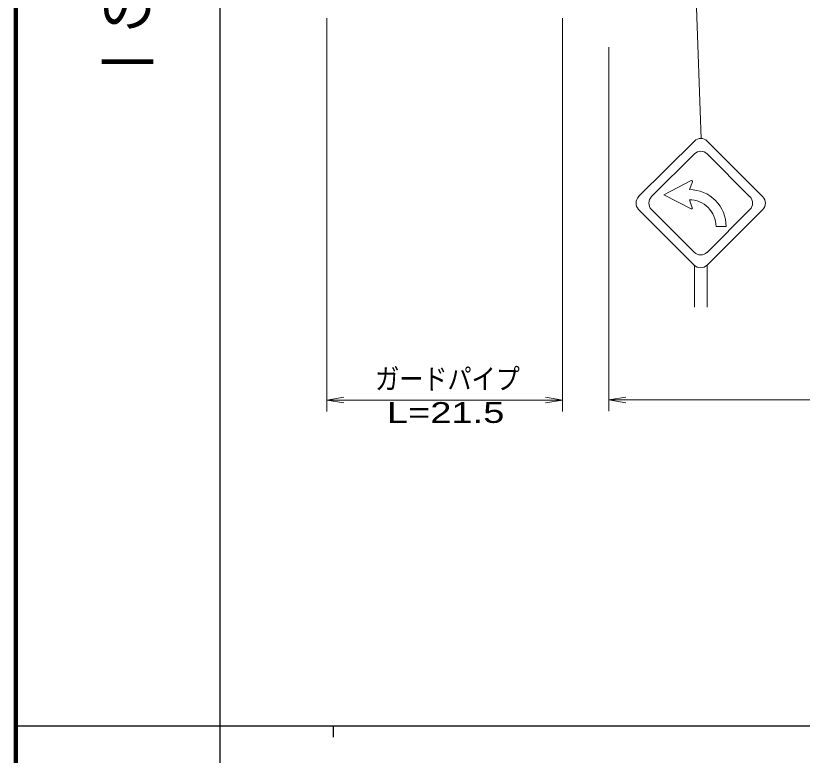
# Model space of a CAD drawing. Units: millimetres, scale not verified. Extents: x 40000 to 680000, y 20000 to 380000.
# Drawn here: x 40000 to 109342, y 202409 to 267624 of the extents above; entities that cross this region are included whole.
import ezdxf
from ezdxf.enums import TextEntityAlignment as Align

# ---------------------------------------------------------------- set-up
doc = ezdxf.new("R2010")
doc.units = ezdxf.units.MM
doc.header["$LTSCALE"] = 1000
for name, color, linetype, lineweight in [('M-STR-HTXT', 7, 'Continuous', 13), ('M-STR-STRC', 7, 'Continuous', 13), ('M-TTL', 2, 'Continuous', 140), ('M-TTL-BAND', 7, 'Continuous', 25)]:
    doc.layers.add(name, color=color, linetype=linetype, lineweight=lineweight)
doc.styles.add('@ＭＳ ゴシック', font='')
doc.styles.add('ＭＳ Ｐゴシック', font='')
doc.styles.get('@ＭＳ ゴシック').set_extended_font_data('@MS Gothic')
doc.styles.get('ＭＳ Ｐゴシック').set_extended_font_data('MS PGothic')

# ---------------------------------------------------------------- blocks, each defined once
blk = doc.blocks.new('open_arrow')
at = {"color": 0, "linetype": 'Continuous', "lineweight": -2}
blk.add_lwpolyline([(7.5, 1.25), (0, 0), (7.5, -1.25)], dxfattribs=at)

msp = doc.modelspace()

# ---------------------------------------------------------------- linework, layer by layer
at = {"layer": 'M-STR-HTXT'}
for p, q in [((67428, 267419), (67428, 232731)), ((88209, 267419), (88209, 232731)), ((92296, 264852), (92296, 232746)), ((67428, 233731), (88209, 233731)), ((92296, 233746), (162186, 233746))]:
    msp.add_line(p, q, dxfattribs=at)
at = {"layer": 'M-STR-STRC'}
for p, q in [((99359, 288033), (100420, 256762)), ((99834, 256576), (94919, 251675)), ((100965, 256574), (105866, 251659)), ((96051, 251674), (99832, 255444)), ((100964, 255443), (104734, 251661)), ((99540, 253088), (97148, 251844)), ((99388, 252289), (99652, 252989)), ((99537, 250594), (97148, 251844)), ((99387, 251393), (99649, 250692)), ((94918, 250544), (99818, 245629)), ((96049, 250542), (99820, 246761)), ((105864, 250528), (100949, 245628)), ((100951, 246759), (104733, 250530)), ((102633, 249036), (101737, 249038)), ((99835, 245597), (99830, 241920)), ((100949, 245628), (100944, 241918))]:
    msp.add_line(p, q, dxfattribs=at)
for centre, radius, start, end in [((100399, 256009), 800, 44.91602, 134.91602), ((100397, 254878), 800, 44.91602, 134.91602), ((99577, 253017), 80, 339.35987, 117.46876), ((95484, 251109), 800, 134.91602, 224.91602), ((96616, 251107), 800, 134.91602, 224.91602), ((104168, 251096), 800, 314.91602, 44.91602), ((105299, 251094), 800, 314.91602, 44.91602), ((99574, 250664), 80, 242.36329, 20.47218), ((100386, 247326), 800, 224.91602, 314.91602), ((100385, 246194), 800, 224.91602, 314.91602)]:
    msp.add_arc(centre, radius, start, end, dxfattribs=at)
for major_axis, ratio in [((3249, -5), 0.999592), ((2353, -3), 0.999436)]:
    msp.add_ellipse((99384, 249041), major_axis=major_axis, ratio=ratio, start_param=6.283185, end_param=7.853982, dxfattribs=at)
at = {"layer": 'M-TTL'}
msp.add_line((40000, 380000), (40000, 20000), dxfattribs=at)
at = {"layer": 'M-TTL-BAND'}
for p, q in [((58000, 370000), (58000, 20000)), ((40000, 205000), (579000, 205000)), ((68000, 205000), (68000, 204000))]:
    msp.add_line(p, q, dxfattribs=at)

# ---------------------------------------------------------------- block references
at = {"layer": 'M-STR-HTXT', "xscale": 200, "yscale": 200}
for p in [(67428, 233731), (92296, 233746)]:
    msp.add_blockref('open_arrow', p, dxfattribs=at)
at = {"layer": 'M-STR-HTXT', "xscale": 200, "yscale": 200, "rotation": 180}
msp.add_blockref('open_arrow', (88209, 233731), dxfattribs=at)

# ---------------------------------------------------------------- texts
at = {"layer": 'M-STR-HTXT', "style": 'ＭＳ Ｐゴシック', "width": 0.85}
msp.add_text('ガードパイプ', height=1833, dxfattribs=at).set_placement((71689, 234133), align=Align.BOTTOM_LEFT)
at = {"layer": 'M-STR-HTXT', "style": 'ＭＳ Ｐゴシック', "width": 1.4}
msp.add_text('L=21.5', height=1833, dxfattribs=at).set_placement((77901, 231168), align=Align.BOTTOM_CENTER)
at = {"layer": 'M-TTL-BAND', "style": '@ＭＳ ゴシック'}
msp.add_text('縮尺千分の一', height=3666, rotation=270, dxfattribs=at).set_placement((49777, 261030), align=Align.MIDDLE_RIGHT)

doc.saveas('drawing.dxf')
